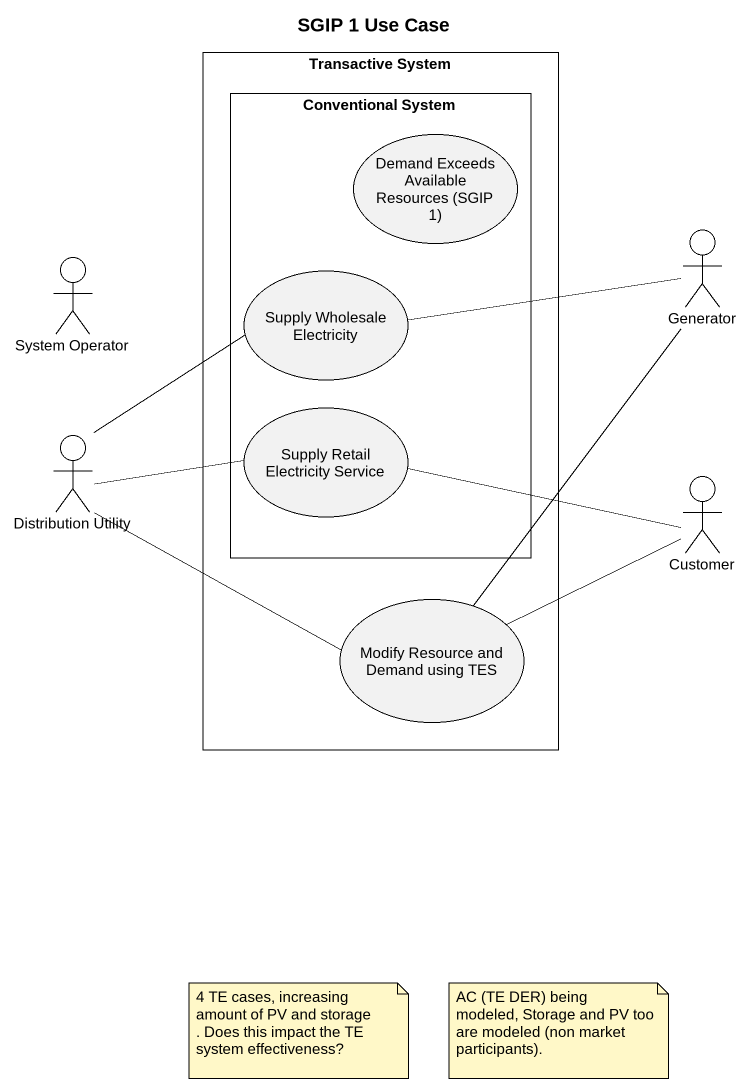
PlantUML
@startuml
title SGIP 1 Use Case
rectangle "Transactive System" as Transactive_System {
  rectangle "Conventional System" as Conventional_System {
    usecase "Demand Exceeds Available Resources (SGIP 1)" as Demand_Exceeds_Available
    usecase "Supply Wholesale Electricity" as Supply_Wholesale_Electricity
    usecase "Supply Retail Electricity Service" as Supply_Retail_Electricity
  }
  usecase "Modify Resource and Demand using TES" as Modify_Resource_and_Demand
}
actor Generator
actor "System Operator" as System_Operator
actor "Distribution Utility" as Distribution_Utility
actor Customer
Generator -left- Supply_Wholesale_Electricity
Generator -- Modify_Resource_and_Demand
Distribution_Utility -up- Supply_Wholesale_Electricity
Distribution_Utility -right- Supply_Retail_Electricity
Distribution_Utility -right- Modify_Resource_and_Demand
Supply_Retail_Electricity -right- Customer
Customer -left- Modify_Resource_and_Demand
note as N1
  4 TE cases, increasing amount of PV and storage
  . Does this impact the TE system effectiveness?
end note
note as N2
  AC (TE DER) being modeled, Storage and PV too are modeled (non market participants).
end note
@enduml
